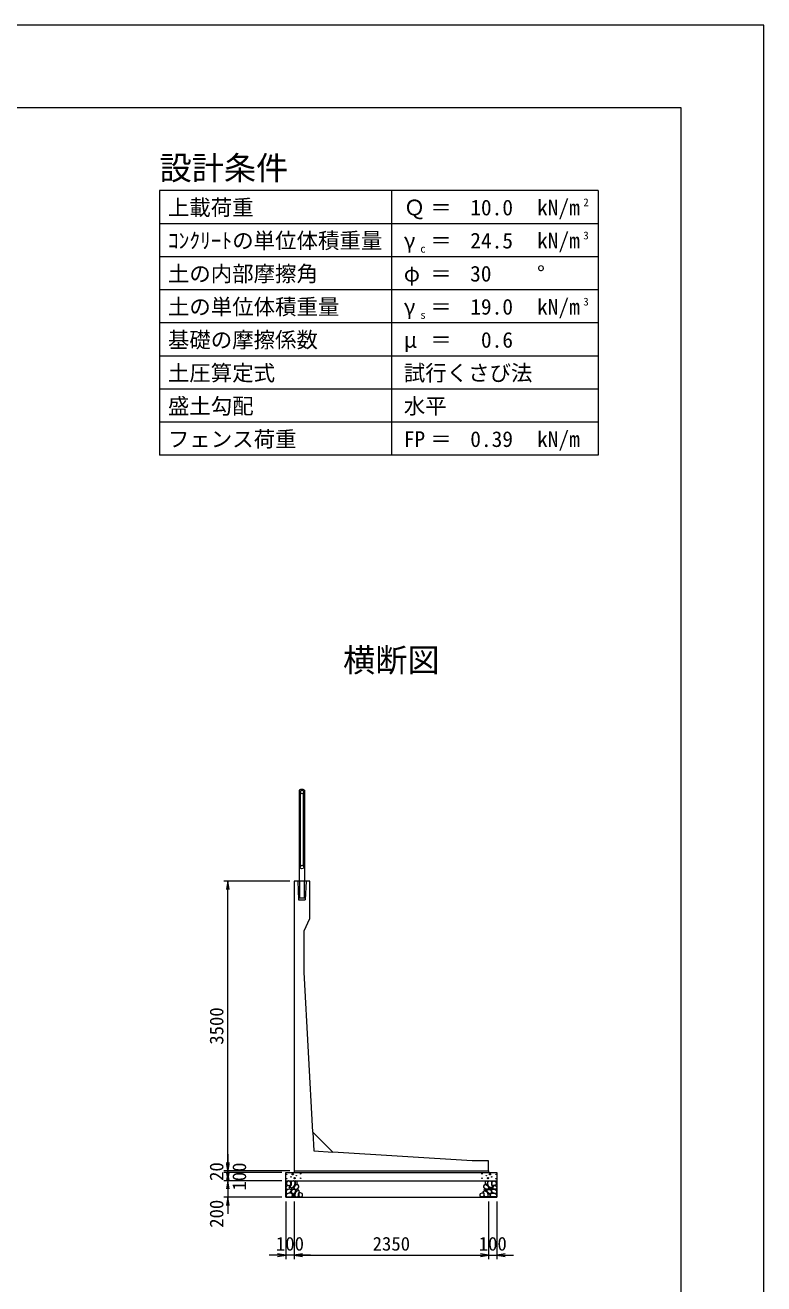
# Model space of a CAD drawing. Units: millimetres at full size, sheet at 1:75. Extents: x 0 to 42050, y 0 to 33103.
# Drawn here: x 33126 to 42050, y 14483 to 29700 of the extents above; entities that cross this region are included whole.
import ezdxf
from ezdxf.enums import TextEntityAlignment as Align

# ---------------------------------------------------------------- set-up
doc = ezdxf.new("R2010")
doc.units = ezdxf.units.MM
doc.header["$LTSCALE"] = 75
doc.linetypes.add('DASHED_SPACED', pattern=[12, 6, -6])
for name, color, linetype, lineweight in [('0_2', 7, 'Continuous', 13), ('D-DCR-HCHn', 4, 'Continuous', 9), ('D-STR-DIM', 7, 'Continuous', 13), ('D-STR-STRn', 1, 'Continuous', 13), ('D-TTL', 2, 'Continuous', 13), ('D-TTL-FRAM', 2, 'Continuous', 13), ('D-TTL-LINE', 7, 'Continuous', 13), ('D-TTL-TXT', 7, 'Continuous', 13)]:
    doc.layers.add(name, color=color, linetype=linetype, lineweight=lineweight)
doc.styles.add('ＭＳ ゴシック', font='')
doc.styles.get('ＭＳ ゴシック').set_extended_font_data('MS Gothic')

# ---------------------------------------------------------------- blocks, each defined once
blk = doc.blocks.new('open_arrow')
at = {"color": 0, "linetype": 'Continuous', "lineweight": -2}
blk.add_lwpolyline([(7.5, 1.25), (0, 0), (7.5, -1.25)], dxfattribs=at)

msp = doc.modelspace()

# ---------------------------------------------------------------- linework, layer by layer
at = {"layer": '0_2'}
for p, q in [((35575, 16050), (35575, 15630)), ((35575, 16030), (35575, 15530)), ((36325, 15850), (35525, 15850)), ((36225, 15830), (35525, 15830)), ((36225, 15830), (35525, 15830)), ((35575, 15930), (35575, 15330)), ((36225, 15730), (35525, 15730)), ((36225, 15730), (35525, 15730)), ((36225, 15530), (35525, 15530))]:
    msp.add_line(p, q, dxfattribs=at)
at = {"layer": 'D-DCR-HCHn'}
for points in [[(36326.2, 15721.59), (36305.4, 15726.22), (36286.9, 15716.97), (36284.59, 15696.17), (36289.21, 15679.99), (36312.33, 15673.05), (36328.51, 15673.05), (36335.44, 15684.61), (36335.44, 15710.04)], [(36344.69, 15723.91), (36337.76, 15703.1), (36340.07, 15679.99), (36323.89, 15654.56), (36344.69, 15643), (36367.8, 15654.56), (36381.67, 15673.05), (36386.3, 15703.1), (36381.67, 15719.28), (36367.8, 15726.22)], [(36383.98, 15668.43), (36372.43, 15640.69), (36381.67, 15629.14), (36409.41, 15629.14), (36420.97, 15633.76), (36432.53, 15649.94), (36432.53, 15663.81), (36420.97, 15682.3), (36407.1, 15684.61)], [(36388.61, 15719.28), (36388.61, 15691.55), (36400.16, 15684.61), (36411.72, 15691.55), (36414.03, 15707.73), (36411.72, 15721.59), (36395.54, 15726.22)], [(38716.02, 15668.43), (38727.57, 15640.69), (38718.33, 15629.14), (38690.59, 15629.14), (38679.03, 15633.76), (38667.47, 15649.94), (38667.47, 15663.81), (38679.03, 15682.3), (38692.9, 15684.61)], [(38711.39, 15719.28), (38711.39, 15691.55), (38699.84, 15684.61), (38688.28, 15691.55), (38685.97, 15707.73), (38688.28, 15721.59), (38704.46, 15726.22)], [(38755.31, 15723.91), (38762.24, 15703.1), (38759.93, 15679.99), (38776.11, 15654.56), (38755.31, 15643), (38732.2, 15654.56), (38718.33, 15673.05), (38713.7, 15703.1), (38718.33, 15719.28), (38732.2, 15726.22)], [(38773.8, 15721.59), (38794.6, 15726.22), (38813.1, 15716.97), (38815.41, 15696.17), (38810.79, 15679.99), (38787.67, 15673.05), (38771.49, 15673.05), (38764.56, 15684.61), (38764.56, 15710.04)], [(36282.28, 15663.81), (36275.35, 15643), (36284.59, 15629.14), (36307.71, 15626.82), (36323.49, 15633.6), (36316.95, 15649.94), (36321.58, 15659.18), (36312.33, 15668.43), (36298.46, 15673.05)], [(36326.16, 15587.01), (36343.28, 15612.69), (36341.14, 15619.11), (36317.59, 15625.53), (36296.19, 15623.39), (36281.21, 15610.55), (36279.07, 15595.57), (36281.21, 15580.59), (36298.33, 15576.31)], [(36334.72, 15533.5), (36349.7, 15539.92), (36353.98, 15561.33), (36345.42, 15576.31), (36330.44, 15580.59), (36311.17, 15578.45), (36289.77, 15569.89), (36279.07, 15557.05), (36279.07, 15542.06), (36285.49, 15533.5), (36311.17, 15535.64)], [(36349.31, 15643), (36337.76, 15633.76), (36342.38, 15626.82), (36358.56, 15626.82), (36365.49, 15629.14), (36370.12, 15638.38), (36363.18, 15645.32)], [(36386.08, 15587.01), (36396.78, 15612.69), (36388.22, 15623.39), (36362.54, 15623.39), (36351.84, 15619.11), (36341.14, 15604.13), (36341.14, 15591.29), (36351.84, 15574.17), (36364.68, 15572.03)], [(36381.8, 15539.92), (36381.8, 15565.61), (36371.1, 15572.03), (36360.4, 15565.61), (36358.26, 15550.62), (36360.4, 15537.78), (36375.38, 15533.5)], [(36422.47, 15535.64), (36428.89, 15554.91), (36426.75, 15576.31), (36441.73, 15599.85), (36422.47, 15610.55), (36401.06, 15599.85), (36388.22, 15582.73), (36383.94, 15554.91), (36388.22, 15539.92), (36401.06, 15533.5)], [(36418.19, 15610.55), (36428.89, 15619.11), (36424.61, 15625.53), (36409.62, 15625.53), (36403.2, 15623.39), (36398.92, 15614.83), (36405.34, 15608.41)], [(36439.59, 15537.78), (36458.85, 15533.5), (36475.97, 15542.06), (36478.11, 15561.33), (36473.83, 15576.31), (36452.43, 15582.73), (36437.45, 15582.73), (36431.03, 15572.03), (36431.03, 15548.48)], [(38660.41, 15537.78), (38641.15, 15533.5), (38624.03, 15542.06), (38621.89, 15561.33), (38626.17, 15576.31), (38647.57, 15582.73), (38662.55, 15582.73), (38668.97, 15572.03), (38668.97, 15548.48)], [(38677.53, 15535.64), (38671.11, 15554.91), (38673.25, 15576.31), (38658.27, 15599.85), (38677.53, 15610.55), (38698.94, 15599.85), (38711.78, 15582.73), (38716.06, 15554.91), (38711.78, 15539.92), (38698.94, 15533.5)], [(38681.81, 15610.55), (38671.11, 15619.11), (38675.39, 15625.53), (38690.38, 15625.53), (38696.8, 15623.39), (38701.08, 15614.83), (38694.66, 15608.41)], [(38713.92, 15587.01), (38703.22, 15612.69), (38711.78, 15623.39), (38737.46, 15623.39), (38748.16, 15619.11), (38758.86, 15604.13), (38758.86, 15591.29), (38748.16, 15574.17), (38735.32, 15572.03)], [(38718.2, 15539.92), (38718.2, 15565.61), (38728.9, 15572.03), (38739.6, 15565.61), (38741.74, 15550.62), (38739.6, 15537.78), (38724.62, 15533.5)], [(38750.69, 15643), (38762.24, 15633.76), (38757.62, 15626.82), (38741.44, 15626.82), (38734.51, 15629.14), (38729.88, 15638.38), (38736.82, 15645.32)], [(38765.28, 15533.5), (38750.3, 15539.92), (38746.02, 15561.33), (38754.58, 15576.31), (38769.56, 15580.59), (38788.83, 15578.45), (38810.23, 15569.89), (38820.93, 15557.05), (38820.93, 15542.06), (38814.51, 15533.5), (38788.83, 15535.64)], [(38773.84, 15587.01), (38756.72, 15612.69), (38758.86, 15619.11), (38782.41, 15625.53), (38803.81, 15623.39), (38818.79, 15610.55), (38820.93, 15595.57), (38818.79, 15580.59), (38801.67, 15576.31)], [(38817.72, 15663.81), (38824.65, 15643), (38815.41, 15629.14), (38792.29, 15626.82), (38776.51, 15633.6), (38783.05, 15649.94), (38778.42, 15659.18), (38787.67, 15668.43), (38801.54, 15673.05)]]:
    msp.add_lwpolyline(points, close=True, dxfattribs=at)
for centre, radius in [((36285.73, 15807.43), 3), ((36286.87, 15753.92), 3), ((36337.29, 15775.76), 3), ((36358.34, 15807.43), 7.5), ((36381.66, 15759.97), 7.5), ((36402.71, 15791.64), 3), ((36453.13, 15813.48), 3), ((36454.27, 15759.97), 3), ((38645.73, 15759.97), 3), ((38646.87, 15813.48), 3), ((38697.29, 15791.64), 3), ((38718.34, 15759.97), 7.5), ((38741.66, 15807.43), 7.5), ((38762.71, 15775.76), 3), ((38813.13, 15753.92), 3), ((38814.27, 15807.43), 3)]:
    msp.add_circle(centre, radius, dxfattribs=at)
at = {"layer": 'D-STR-DIM'}
for p, q in [((36325, 19350), (35525, 19350)), ((35575, 15850), (35575, 19350)), ((36325, 15850), (35525, 15850)), ((36275, 15480), (36275, 14780)), ((36375, 15480), (36375, 14780)), ((36375, 15480), (36375, 14780)), ((38725, 15480), (38725, 14780)), ((38725, 15480), (38725, 14780)), ((38825, 15480), (38825, 14780)), ((36575, 14830), (36075, 14830)), ((36375, 14830), (38725, 14830)), ((38525, 14830), (39025, 14830))]:
    msp.add_line(p, q, dxfattribs=at)
at = {"layer": 'D-STR-STRn'}
for p, q in [((36438.15, 20450), (36438.15, 20445)), ((36438.15, 20445), (36456.27, 20445)), ((36453, 19534.27), (36453, 20415.73)), ((36483.73, 20445), (36501.85, 20445)), ((36487, 19534.27), (36487, 20415.73)), ((36501.85, 20450), (36501.85, 20445)), ((36565, 19350), (36375, 19350)), ((36375, 19350), (36375, 15850)), ((36565, 18900), (36565, 19350)), ((36495, 18750), (36565, 18900)), ((36495, 18250), (36495, 18750)), ((36602.46, 16315.71), (36495, 18250)), ((36842.46, 16075.71), (36602.46, 16315.71)), ((38525, 15970), (36842.46, 16075.71)), ((36275, 15530), (36275, 15830)), ((36275, 15830), (38825, 15830)), ((36375, 15850), (38725, 15850)), ((36375, 15850), (36375, 15830)), ((38725, 15970), (38525, 15970)), ((38725, 15850), (38725, 15970)), ((38725, 15850), (38725, 15830)), ((38825, 15830), (38825, 15530)), ((36275, 15730), (38825, 15730)), ((36275, 15530), (38825, 15530))]:
    msp.add_line(p, q, dxfattribs=at)
at = {"layer": 'D-STR-STRn', "linetype": 'DASHED_SPACED'}
for p, q in [((36420, 19350), (36430, 19125)), ((36520, 19350), (36510, 19125)), ((36430, 19125), (36510, 19125))]:
    msp.add_line(p, q, dxfattribs=at)
at = {"layer": 'D-STR-STRn', "color": 2, "linetype": 'DASHED_SPACED'}
for p, q in [((36602.46, 16315.71), (36615, 16090)), ((36615, 16090), (36842.46, 16075.71))]:
    msp.add_line(p, q, dxfattribs=at)
at = {"layer": 'D-STR-STRn'}
msp.add_lwpolyline([(36500.25, 20445), (36500.25, 19350), (36439.75, 19350), (36439.75, 20445)], dxfattribs=at)
at = {"layer": 'D-STR-STRn', "color": 2, "linetype": 'DASHED_SPACED'}
msp.add_lwpolyline([(36439.75, 19350), (36439.75, 19150), (36500.25, 19150), (36500.25, 19350)], dxfattribs=at)
at = {"layer": 'D-STR-STRn'}
for centre in [(36470, 20428.65), (36470, 19521.35)]:
    msp.add_circle(centre, 21.35, dxfattribs=at)
msp.add_arc((36470, 20404.28), 55.72, 55.13837, 124.86163, dxfattribs=at)
at = {"layer": 'D-TTL'}
for points in [[(0, 0), (42050, 0), (42050, 29700), (0, 29700)], [(1000, 1000), (41050, 1000), (41050, 28700), (1000, 28700)]]:
    msp.add_lwpolyline(points, close=True, dxfattribs=at)
at = {"layer": 'D-TTL-FRAM'}
for p, q in [((40050, 27700), (34750, 27700)), ((34750, 27700), (34750, 24500)), ((40050, 27700), (40050, 24500)), ((40050, 24500), (34750, 24500))]:
    msp.add_line(p, q, dxfattribs=at)
at = {"layer": 'D-TTL-LINE'}
for p, q in [((37550, 27700), (37550, 24500)), ((40050, 27300), (34750, 27300)), ((40050, 26900), (34750, 26900)), ((40050, 26500), (34750, 26500)), ((40050, 26100), (34750, 26100)), ((40050, 25700), (34750, 25700)), ((40050, 25300), (34750, 25300)), ((40050, 24900), (34750, 24900))]:
    msp.add_line(p, q, dxfattribs=at)

# ---------------------------------------------------------------- block references
at = {"layer": '0_2', "xscale": 13.3, "yscale": 13.3}
for p, rotation in [((35575, 15850), 90), ((35575, 15830), 90), ((35575, 15830), 270), ((35575, 15730), 90), ((35575, 15730), 270), ((35575, 15530), 270)]:
    msp.add_blockref('open_arrow', p, dxfattribs=dict(at, rotation=rotation))
at = {"layer": 'D-STR-DIM', "xscale": 13.3, "yscale": 13.3}
for p, rotation in [((35575, 19350), 270), ((35575, 15850), 90), ((36275, 14830), 180), ((38725, 14830), 180), ((38725, 14830), 180)]:
    msp.add_blockref('open_arrow', p, dxfattribs=dict(at, rotation=rotation))
for p in [(36375, 14830), (36375, 14830), (38825, 14830)]:
    msp.add_blockref('open_arrow', p, dxfattribs=at)

# ---------------------------------------------------------------- texts
at = {"layer": '0_2', "style": 'ＭＳ ゴシック'}
for s, p in [('20', (35437.5, 15840)), ('100', (35712.5, 15780)), ('200', (35437.5, 15330))]:
    msp.add_text(s, height=166.1, rotation=90, dxfattribs=at).set_placement(p, align=Align.MIDDLE_CENTER)
at = {"layer": 'D-STR-DIM', "style": 'ＭＳ ゴシック'}
msp.add_text('3500', height=166.1, rotation=90, dxfattribs=at).set_placement((35437.5, 17600), align=Align.MIDDLE_CENTER)
for s, p in [('100', (36325, 14967.5)), ('2350', (37550, 14967.5)), ('100', (38775, 14967.5))]:
    msp.add_text(s, height=166.1, dxfattribs=at).set_placement(p, align=Align.MIDDLE_CENTER)
at = {"layer": 'D-TTL-TXT', "style": 'ＭＳ ゴシック'}
for s, height, p in [('設計条件', 284.8, (34750, 27745.38)), ('上載荷重', 189.9, (34850, 27343.58)), ('Ｑ', 189.9, (37700, 27343.58)), ('kN/m', 189.9, (39310, 27343.58)), ('2', 94.94, (39870, 27481.79)), ('＝', 189.9, (38020, 27343.58)), ('ｺﾝｸﾘｰﾄの単位体積重量', 189.9, (34850, 26943.58)), ('γ', 189.9, (37700, 26943.58)), ('＝', 189.9, (38020, 26943.58)), ('kN/m', 189.9, (39310, 26943.58)), ('3', 94.94, (39870, 27081.79)), ('c', 94.94, (37900, 26921.79)), ('土の内部摩擦角', 189.9, (34850, 26543.58)), ('°', 189.9, (39310, 26543.58)), ('φ', 189.9, (37700, 26543.58)), ('＝', 189.9, (38020, 26543.58)), ('土の単位体積重量', 189.9, (34850, 26143.58)), ('γ', 189.9, (37700, 26143.58)), ('＝', 189.9, (38020, 26143.58)), ('kN/m', 189.9, (39310, 26143.58)), ('3', 94.94, (39870, 26281.79)), ('s', 94.94, (37900, 26121.79)), ('基礎の摩擦係数', 189.9, (34850, 25743.58)), ('μ', 189.9, (37700, 25743.58)), ('＝', 189.9, (38020, 25743.58)), ('土圧算定式', 189.9, (34850, 25343.58)), ('試行くさび法', 189.9, (37700, 25343.58)), ('盛土勾配', 189.9, (34850, 24943.58)), ('水平', 189.9, (37700, 24943.58)), ('フェンス荷重', 189.9, (34850, 24543.58)), ('kN/m', 189.9, (39310, 24543.58)), ('FP', 189.9, (37700, 24543.58)), ('＝', 189.9, (38020, 24543.58))]:
    msp.add_text(s, height=height, dxfattribs=at).set_placement(p, align=Align.BOTTOM_LEFT)
for s, p in [('10.0', (39020, 27343.58)), ('24.5', (39020, 26943.58)), ('30', (38760, 26543.58)), ('19.0', (39020, 26143.58)), ('0.6', (39020, 25743.58)), ('0.39', (39020, 24543.58))]:
    msp.add_text(s, height=189.9, dxfattribs=at).set_placement(p, align=Align.BOTTOM_RIGHT)
msp.add_text('横断図', height=284.8, dxfattribs=at).set_placement((37550, 21795.38), align=Align.BOTTOM_CENTER)

doc.saveas('drawing.dxf')
